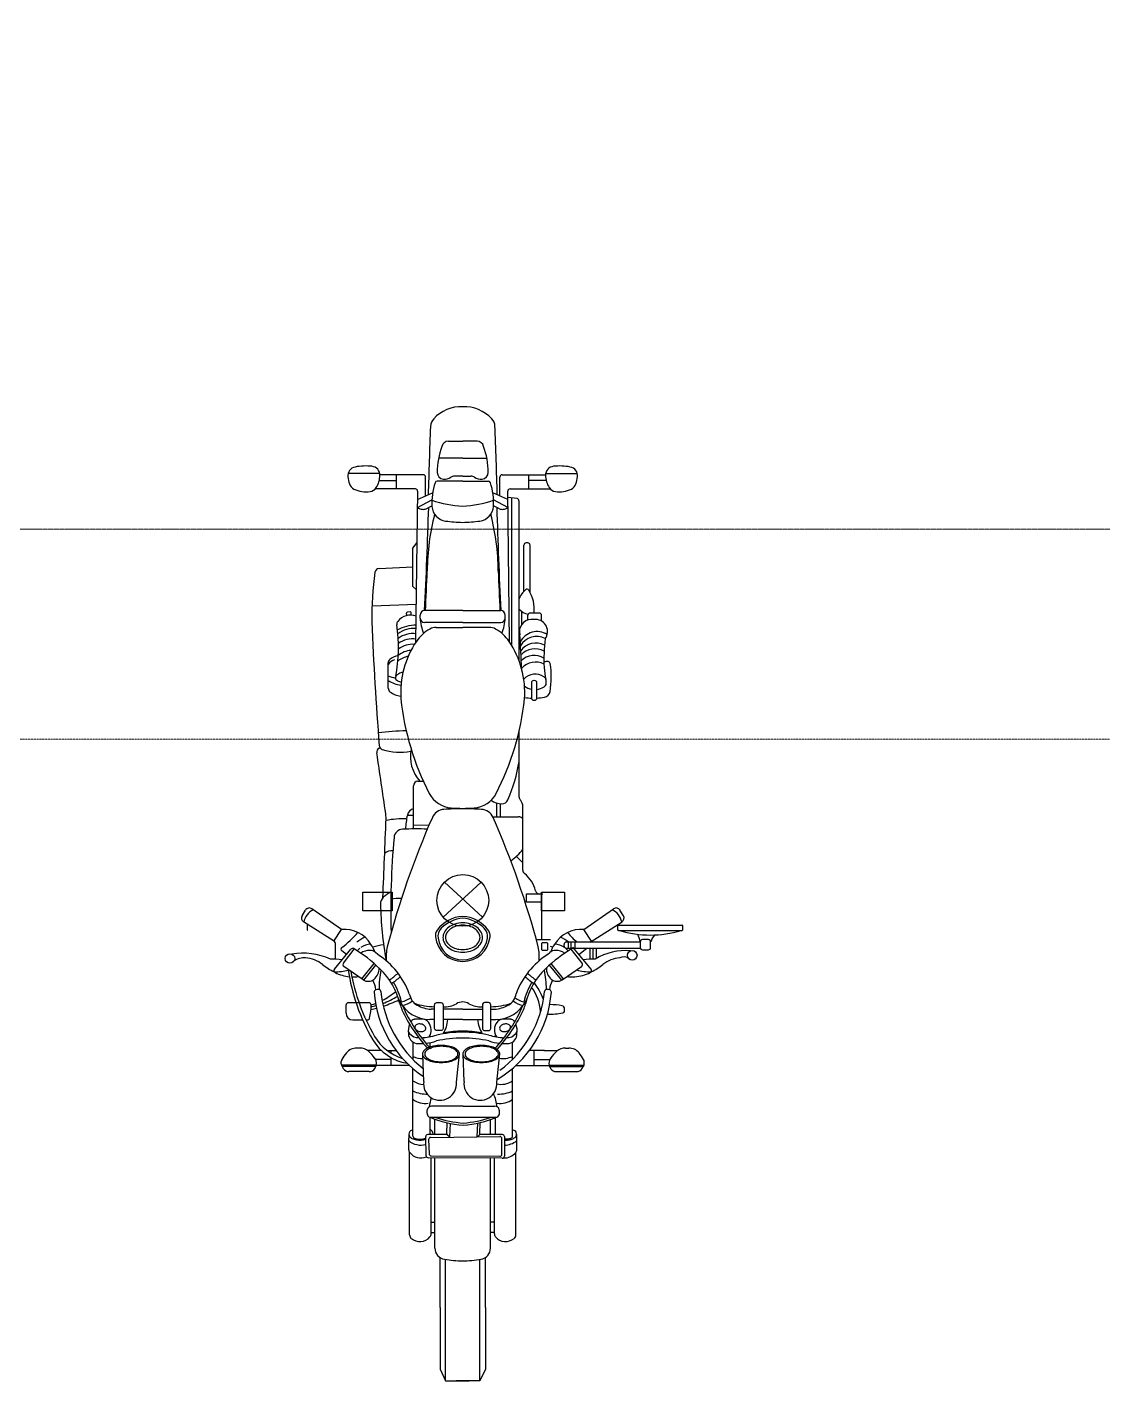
# Model space of a CAD drawing. Header units: millimetres. Extents: x 0 to 71617, y -15450 to 30894.
# Drawn here: x 39435 to 42000, y 15117 to 18343 of the extents above; entities that cross this region are included whole.
import ezdxf

# ---------------------------------------------------------------- set-up
doc = ezdxf.new("R2010")
doc.units = ezdxf.units.MM
doc.linetypes.add('CENTER2', pattern=[1.125, 0.75, -0.125, 0.125, -0.125])
doc.linetypes.add('HIDDEN', pattern=[0.375, 0.25, -0.125])
doc.layers.add('axis', color=40, linetype='CENTER2', lineweight=5)
doc.layers.add('DIM2', color=4, linetype='Continuous', lineweight=5)
doc.layers.add('dwgmodels.com', color=250, linetype='Continuous')
doc.layers.add('WINDOW-PLAN-PANEL', color=15, linetype='Continuous')

# ---------------------------------------------------------------- blocks, each defined once
blk = doc.blocks.new('GRIDLINE-GF')
at = {"layer": 'axis'}
blk.add_line((48410, 0), (-4020, 0), dxfattribs=at)
blk = doc.blocks.new('BIKE 3')
at = {"color": 0}
for p, q in [((760.8, 305.8), (808, 379.7)), ((788.5, 369.9), (799.1, 369.9)), ((789.8, 288.7), (839.1, 359.7)), ((822.6, 383.1), (835.9, 374.9)), ((695.2, 305.8), (742.9, 266.8)), ((718.9, 303.5), (756.6, 303.5)), ((761.7, 307.2), (789.8, 288.7)), ((451.1, 222.9), (451.1, 271.2)), ((463.4, 206.9), (463.4, 287.5)), ((466.8, 206), (466.8, 289.1)), ((469.9, 289.5), (474.8, 289.5)), ((574.2, 262.1), (574.2, 238.6)), ((590.3, 278.1), (609.9, 278.1)), ((615.2, 223.7), (615.2, 272.8)), ((670, 237), (701.8, 283.3)), ((709.4, 284.5), (743, 258.5)), ((730.5, 277), (739, 288.2)), ((1876.4, 197.8), (1876.4, 273)), ((501.1, 193.6), (501.1, 226.2)), ((507.3, 245.2), (507.3, 252.6)), ((574.2, 230.5), (574.2, 227.1)), ((669.3, 236), (705.1, 207.1)), ((672.2, 240.2), (708.6, 210.9)), ((465.4, 126.4), (465.4, 206.6)), ((480.1, 170.3), (480.1, 207.7)), ((729.9, 202.3), (734.8, 208)), ((1221.6, 199.4), (1222.8, 197.1)), ((1561.2, 216.2), (1565.1, 110.4)), ((1650.1, 199.2), (1654, 118.8)), ((1839.8, 112.8), (1839.8, 208.2)), ((1860, 198.8), (1860, 157.8)), ((1873.2, 93.9), (1873.2, 197.3)), ((465.4, 170.3), (484.2, 170.3)), ((494.8, 170.3), (501.1, 170.3)), ((501.1, 179.6), (501.1, 158.7)), ((1364.6, 177.6), (1424.9, 177.6)), ((1061.3, 117.2), (1061.3, 132.2)), ((1537.8, 133.5), (1543.8, 134)), ((1546.6, 125.2), (1546.1, 132)), ((1839.8, 157.8), (1873.2, 157.8)), ((61.8, 126.5), (258.3, 126.5)), ((264.9, 128.8), (292.2, 128.8)), ((297.6, 118.6), (458.5, 118.6)), ((480.1, 118.4), (521.3, 118.4)), ((1029.3, 117.1), (1132.3, 117.5)), ((1037.6, 80.7), (1038.2, 117.2)), ((1143, 107), (1143.4, 93.9)), ((1474.6, 111.4), (1834.4, 107.4)), ((1531.7, 101.4), (1538.8, 101.4)), ((1538.9, 122.6), (1544.6, 122.9)), ((1598.8, 110), (1607.1, 118.8)), ((1607.1, 118.8), (1698, 118.8)), ((1698, 118.8), (1712, 108.8)), ((1795.4, 107.8), (1813.2, 73.5)), ((1814, 107.6), (1829.9, 71.8)), ((30.4, 66.1), (245.6, 66.1)), ((64.2, 75.4), (245.7, 75.4)), ((68, 75.4), (68, 66.1)), ((92.4, 75.4), (92.4, 66.1)), ((244.6, -94.4), (245.7, 82.3)), ((250.4, 75.3), (249.3, -88.5)), ((250.6, 87.3), (296.1, 88.3)), ((289.1, 81.2), (255.3, 80.2)), ((294.2, 76.2), (296.5, -88.4)), ((307.3, 72), (300.9, 71.5)), ((301.2, 37.4), (301.2, 83.3)), ((301.2, 77.8), (342, 77.8)), ((301.4, 66.3), (337.7, 66.1)), ((342, -1.2), (342, 77.7)), ((368.7, -1.2), (368.7, 74.3)), ((427.5, 93), (492.3, 95.4)), ((507.2, 77.8), (520.1, 77.8)), ((534.2, 77.8), (538.3, 77.8)), ((575, 67), (575, 78.6)), ((599.7, 67), (599.7, 75.5)), ((1521, 0), (1521, 90.7)), ((1549.5, 0), (1549.5, 90.7)), ((1792.4, 87.4), (1799.2, 73.4)), ((1822.5, 88.6), (1867.9, 88.6)), ((-285.8, 40.7), (-91.3, 40.7)), ((-110.7, 54), (8, 54)), ((-91.3, 40.7), (3.5, 40.7)), ((295.1, 30.7), (298.6, 35.1)), ((303.1, 37.6), (328.9, 36.7)), ((575, 0), (575, 46.8)), ((599.7, 0), (599.7, 46.8)), ((819.1, 46.9), (902.5, -43.8)), ((819.1, -47.4), (902.5, 43.3)), ((1509.6, 63), (1509.6, 0)), ((1857.9, 0), (1857.9, 60.9)), ((1913, 0), (1913, 57.3)), ((1953.2, 34.1), (1953.2, 0)), ((295.3, 30.5), (327.3, 29.5)), ((425.7, 15.1), (493.1, 7.9)), ((575, 0), (575, -46.8)), ((599.7, 0), (599.7, -46.8)), ((1509.6, -63), (1509.6, 0)), ((1521, 0), (1521, -90.7)), ((1549.5, 0), (1549.5, -90.7)), ((1857.9, 0), (1857.9, -60.9)), ((1870, 0), (1870, 19.4)), ((1870, 0), (1870, -19.4)), ((1913, 0), (1913, -57.3)), ((1953.2, -34.1), (1953.2, 0)), ((342, -80), (342, -1.2)), ((368.7, -1.2), (368.7, -76.7)), ((427.5, -3.2), (492.3, -0.8)), ((-285.9, -40.7), (-285.9, -40.7)), ((-285.8, -40.7), (-91.3, -40.7)), ((-110.7, -54), (8, -54)), ((-91.3, -40.7), (3.5, -40.7)), ((295.7, -34.4), (328.4, -35.7)), ((295.7, -35.1), (298.8, -38.6)), ((301.2, -94.4), (301.2, -40.3)), ((302.4, -40.4), (329.7, -41.5)), ((30.4, -66.1), (244.8, -66.1)), ((64.2, -75.4), (244.7, -75.4)), ((68, -75.4), (68, -66.1)), ((92.4, -75.4), (92.4, -66.1)), ((254.3, -93.5), (291.5, -93.5)), ((301.1, -77.8), (342, -77.8)), ((301.6, -66.2), (337.1, -66.2)), ((425.7, -81.1), (493.1, -88.3)), ((534.2, -77.8), (538.3, -77.8)), ((575, -67), (575, -78.6)), ((599.7, -67), (599.7, -75.5)), ((1058.5, -71.6), (1058.5, -133.3)), ((1058.5, -81), (1090.8, -81)), ((1058.5, -89.9), (1089.2, -89.9)), ((1792.4, -87.4), (1799.2, -73.4)), ((1795.4, -107.8), (1813.2, -73.5)), ((1814, -107.6), (1829.9, -71.8)), ((1822.5, -88.6), (1867.9, -88.6)), ((1873.2, -93.9), (1873.2, -197.3)), ((61.8, -126.5), (258.3, -126.5)), ((296.2, -99.4), (249.6, -99.4)), ((264.9, -128.8), (292.2, -128.8)), ((297.6, -118.6), (458.5, -118.6)), ((465.4, -126.4), (465.4, -206.6)), ((480.1, -118.4), (521.3, -118.4)), ((1465.2, -117.4), (1818, -117.4)), ((1474.6, -111.4), (1834.4, -107.4)), ((1531.7, -101.4), (1538.8, -101.4)), ((1816.5, -129.5), (1819.3, -107.6)), ((1839.8, -112.8), (1839.8, -208.2)), ((501.1, -195.2), (501.1, -158.7)), ((931.3, -143.3), (1083.2, -143.3)), ((1054.2, -143.3), (1056.9, -139)), ((1096.8, -138.4), (1098.4, -137.1)), ((1105.2, -134.7), (1263.4, -134.7)), ((1430.2, -134.2), (1811.2, -134.2)), ((1517.6, -141.3), (1547.2, -141.3)), ((1527.1, -155.2), (1538.4, -155.2)), ((1543.7, -182.7), (1543.7, -160.6)), ((1593, -160.6), (1705.4, -160.6)), ((1595.8, -145.9), (1705.4, -145.9)), ((1710.8, -155.2), (1710.8, -151.3)), ((1839.8, -157.8), (1873.2, -157.8)), ((1860, -198.8), (1860, -157.8)), ((465.4, -170.3), (489.1, -170.3)), ((480.1, -170.3), (480.1, -207.7)), ((488.9, -170.3), (501.1, -170.3)), ((765.9, -175.3), (765.9, -209.4)), ((765.9, -188.9), (864.9, -188.9)), ((874.3, -190.6), (874.3, -184.1)), ((1524.5, -188), (1538.4, -188)), ((1528.4, -174.5), (1528.4, -162.6)), ((451.1, -222.9), (451.1, -271.2)), ((463.4, -206.9), (463.4, -287.5)), ((466.8, -206), (466.8, -289.1)), ((501.1, -193.6), (501.1, -226.2)), ((669.3, -236), (705.1, -207.1)), ((672.2, -240.2), (708.6, -210.9)), ((729.9, -202.3), (734.8, -208)), ((1876.4, -197.8), (1876.4, -273)), ((507.3, -245.2), (507.3, -252.6)), ((670, -237), (701.8, -283.3)), ((745, -247.1), (745, -423.5)), ((745, -252.3), (759.6, -252.3)), ((750.3, -241.8), (754.3, -241.8)), ((759.6, -423.2), (759.6, -247.1)), ((469.9, -289.5), (474.8, -289.5)), ((677.1, -267), (677.1, -267.1)), ((695.2, -305.8), (747.8, -262.8)), ((709.4, -284.5), (743, -258.5)), ((730.5, -277), (745, -296.1)), ((745, -258.3), (759.6, -258.3)), ((745, -267.9), (759.6, -267.9)), ((761.7, -307.2), (789.8, -288.7)), ((789.8, -288.7), (839.1, -359.7)), ((718.9, -303.5), (745, -303.5)), ((719.2, -311.1), (745, -311.1)), ((720.6, -319), (745, -319)), ((759.6, -303.9), (808, -379.7)), ((787.5, -371), (787.5, -523.2)), ((788.5, -369.9), (799.1, -369.9)), ((800.2, -371), (800.2, -523.2)), ((822.6, -383.1), (835.9, -374.9)), ((788.5, -524.3), (799.1, -524.3))]:
    blk.add_line(p, q, dxfattribs=at)
for points in [[(834.5, 168.1), (834.5, 238.5), (878.7, 238.5), (878.7, 168.1)], [(854.6, -188.1), (854.6, -151.9), (874.7, -151.9), (874.7, -188.1)], [(834.5, -242.5), (834.5, -188.1), (878.7, -188.1), (878.7, -242.5)]]:
    blk.add_lwpolyline(points, close=True, dxfattribs=at)
for points in [[(1402.7, 142.4, 0.056144), (1399.3, 152, 0.085082), (1395.4, 157.5, 0.153535), (1390.3, 160.2, 0.197677), (1385.8, 159.2, 0.1268), (1382.3, 155.2, 0.072333), (1379.5, 146.4, 0.051836)], [(308.4, 126.3, 0.162998), (302.2, 128.5, 0.174499), (296.4, 126.5, 0.112534), (291.9, 121, 0.071593), (288.6, 110.5, 0.056368), (287.9, 99.3, 0.056229), (289.9, 88.1, 0.071069)], [(805.4, 0, 0.074545), (802.6, 18.6, 0.085152), (795.2, 33.4, 0.106245), (783.3, 43.8, 0.128192), (770.5, 47.2, 0.128192), (757.7, 43.8, 0.106245), (745.8, 33.4, 0.085152), (738.4, 18.6, 0.074545), (735.6, 0, 0.074545)], [(799.8, 0, 0.070978), (797.5, 16.3, 0.082547), (791.3, 29.1, 0.106804), (781.3, 38.3, 0.13387), (770.8, 41.2, 0.13387), (760.3, 38.3, 0.106804), (750.4, 29.1, 0.082547), (744.2, 16.3, 0.070978), (741.9, 0, 0.070978)], [(735.6, 0, 0.074545), (738.4, -18.6, 0.085152), (745.8, -33.4, 0.106245), (757.7, -43.8, 0.128192), (770.5, -47.2, 0.128192), (783.3, -43.8, 0.106245), (795.2, -33.4, 0.085152), (802.6, -18.6, 0.074545), (805.4, 0, 0.074545)], [(741.9, 0, 0.070978), (744.2, -16.3, 0.082547), (750.4, -29.1, 0.106804), (760.3, -38.3, 0.13387), (770.8, -41.2, 0.13387), (781.3, -38.3, 0.106804), (791.3, -29.1, 0.082547), (797.5, -16.3, 0.070978), (799.8, 0, 0.070978)], [(288, -99.4, 0.04633), (288.3, -109.2, 0.054735), (290.3, -117.3, 0.075752), (294.2, -124.4, 0.115645), (298.3, -127.8, 0.152555), (303.2, -128.5, 0.131265), (308.4, -126.3, 0.08683)]]:
    blk.add_lwpolyline(points, format="xyb", dxfattribs=at)
for points in [[(558, 114.1, 0.137096), (554.6, 113.8, 0.107007), (551, 111.4, 0.081077), (548.4, 107.8, 0.06906), (546.7, 102.7, 0.06906), (546.5, 97.4, 0.081077), (547.6, 93.1, 0.107007), (550.2, 89.6, 0.137096), (553.2, 88.1, 0.137096), (556.6, 88.4, 0.107007), (560.2, 90.8, 0.081077), (562.8, 94.4, 0.06906), (564.4, 99.5, 0.06906), (564.7, 104.8, 0.081077), (563.5, 109.1, 0.107007), (561, 112.6, 0.137096)], [(493.3, 95.9, 0.18436), (486.5, 93.3, 0.102224), (478.8, 83, 0.061167), (474.5, 69.7, 0.04746), (472.8, 51.8, 0.04746), (474.5, 33.9, 0.061167), (478.8, 20.6, 0.102224), (486.5, 10.3, 0.18436), (493.3, 7.7, 0.18436), (500.1, 10.3, 0.102224), (507.7, 20.6, 0.061167), (512, 33.9, 0.04746), (513.7, 51.8, 0.04746), (512, 69.7, 0.061167), (507.7, 83, 0.102224), (500.1, 93.3, 0.18436)], [(493, 90.7, 0.18436), (486.9, 88.4, 0.102224), (480, 79.1, 0.061167), (476.1, 67.1, 0.04746), (474.6, 51, 0.04746), (476.1, 34.9, 0.061167), (480, 23, 0.102224), (486.9, 13.7, 0.18436), (493, 11.3, 0.18436), (499.1, 13.7, 0.102224), (506, 23, 0.061167), (509.8, 34.9, 0.04746), (511.4, 51, 0.04746), (509.8, 67.1, 0.061167), (506, 79.1, 0.102224), (499.1, 88.4, 0.18436)], [(548.8, 52.2), (548.8, 61.6, -0.414214), (554.2, 67), (610, 67, -0.414214), (615.4, 61.6), (615.4, 52.2, -0.414214), (610, 46.8), (554.2, 46.8, -0.414214)], [(493.3, -0.3, 0.18436), (486.5, -2.9, 0.102224), (478.8, -13.2, 0.061167), (474.5, -26.5, 0.04746), (472.8, -44.4, 0.04746), (474.5, -62.3, 0.061167), (478.8, -75.6, 0.102224), (486.5, -85.9, 0.18436), (493.3, -88.5, 0.18436), (500.1, -85.9, 0.102224), (507.7, -75.6, 0.061167), (512, -62.3, 0.04746), (513.7, -44.4, 0.04746), (512, -26.5, 0.061167), (507.7, -13.2, 0.102224), (500.1, -2.9, 0.18436)], [(493, -5.5, 0.18436), (486.9, -7.8, 0.102224), (480, -17.1, 0.061167), (476.1, -29.1, 0.04746), (474.6, -45.2, 0.04746), (476.1, -61.3, 0.061167), (480, -73.2, 0.102224), (486.9, -82.5, 0.18436), (493, -84.9, 0.18436), (499.1, -82.5, 0.102224), (506, -73.2, 0.061167), (509.8, -61.3, 0.04746), (511.4, -45.2, 0.04746), (509.8, -29.1, 0.061167), (506, -17.1, 0.102224), (499.1, -7.8, 0.18436)], [(548.8, -52.2), (548.8, -61.6, 0.414214), (554.2, -67), (610, -67, 0.414214), (615.4, -61.6), (615.4, -52.2, 0.414214), (610, -46.8), (554.2, -46.8, 0.414214)], [(558, -114.1, 0.137096), (561, -112.6, 0.107007), (563.5, -109.1, 0.081077), (564.7, -104.8, 0.06906), (564.4, -99.5, 0.06906), (562.8, -94.4, 0.081077), (560.2, -90.8, 0.107007), (556.6, -88.4, 0.137096), (553.2, -88.1, 0.137096), (550.2, -89.6, 0.107007), (547.6, -93.1, 0.081077), (546.5, -97.4, 0.06906), (546.7, -102.7, 0.06906), (548.4, -107.8, 0.081077), (551, -111.4, 0.107007), (554.6, -113.8, 0.137096)], [(739.3, -199.1), (739.3, -191.5, -0.414214), (742.5, -188.3), (755.6, -188.3, -0.414214), (758.9, -191.5), (758.9, -199.1, -0.414214), (755.6, -202.3), (742.5, -202.3, -0.414214)], [(1335.2, -170.5), (1335.2, -170.1, -0.414214), (1340.6, -164.7), (1378.3, -164.7, -0.414214), (1383.7, -170.1), (1383.7, -170.5, -0.414214), (1378.3, -175.9), (1340.6, -175.9, -0.414214)], [(741.6, -428.5), (741.6, -442.7, 0.414214), (746.9, -448), (760.1, -448, 0.414214), (765.5, -442.7), (765.5, -428.5, 0.414214), (760.1, -423.2), (746.9, -423.2, 0.414214)]]:
    blk.add_lwpolyline(points, format="xyb", close=True, dxfattribs=at)
for points in [[(-110.7, 54), (-257.8, 54), (-285.9, 40.7), (-285.9, -15.6)], [(-110.7, -54), (-257.8, -54), (-285.9, -40.7), (-285.9, 15.6)], [(-285.9, -40.7), (-285.9, -40.7)], [(-285.9, -40.7), (-285.9, -40.7)], [(-285.9, -40.7), (-285.9, -40.7)], [(-285.9, -40.7), (-285.9, -40.7)], [(-285.9, -40.7), (-285.9, -40.7)]]:
    blk.add_lwpolyline(points, dxfattribs=at)
for centre, radius in [((720.6, 411.8), 11.3), ((859, -0.2), 61.7), ((728.2, -404.2), 11.3)]:
    blk.add_circle(centre, radius, dxfattribs=at)
for centre, radius, start, end in [((678.4, 377.5), 43.8, 356.11, 34.5149), ((575.9, 380.7), 157.4, 335.521, 9.8102), ((652.7, 378.2), 69.5, 320.8329, 356.981), ((788.5, 371), 1.07, 180, 270), ((799.1, 371), 1.07, 270, 0), ((797.9, 336.4), 43.8, 27.2359, 77.1495), ((817, 373.9), 10.7, 58.5909, 147.4396), ((830.3, 365.8), 10.7, 325.2222, 58.5909), ((815, 246), 139.8, 140.8329, 154.5058), ((776.6, 260), 99.8, 153.8354, 174.1311), ((691.8, 301.7), 5.35, 50.7024, 153.8354), ((795.5, 303.2), 106.7, 178.4412, 196.5102), ((411, 318.2), 308.2, 354.2669, 359.4898), ((756.6, 308.5), 5, 270, 327.4396), ((467.2, 271.2), 16.1, 122.478, 180), ((497.3, 223.9), 72.1, 116.5157, 122.478), ((469.9, 278.8), 10.7, 90, 116.5157), ((474.8, 278.8), 10.7, 60.4512, 90), ((427.1, 194.6), 107.5, 50.303, 60.4512), ((475.2, 252.6), 32.1, 0, 50.303), ((761.9, -188.5), 466.5, 98.2689, 120.2448), ((769.9, -192.9), 466.5, 99.8092, 120.2448), ((590.3, 262.1), 16.1, 90, 180), ((609.9, 272.8), 5.35, 0, 90), ((776.6, 260), 99.8, 177.6075, 186.9102), ((492, 403.7), 289.9, 314.6409, 330.4011), ((706.2, 280.2), 5.35, 52.2473, 145.519), ((743, 285.2), 5, 36.0442, 142.8763), ((739.7, 263), 5, 330.4011, 50.7024), ((926, 418.4), 221.3, 216.0442, 229.5793), ((714.7, 282.7), 75.3, 301.784, 4.5483), ((1896.7, 230.5), 64.2, 153.4421, 188.6553), ((1858.5, 249.7), 21.4, 109.0176, 153.4421), ((1876.9, 196.2), 77.9, 96.257, 109.0176), ((1870.7, 252.4), 21.4, 10.9617, 96.257), ((475.2, 245.2), 32.1, 319.8337, 0), ((579.6, 227.1), 5.35, 180, 257.0419), ((687.6, 224.9), 21.4, 145.519, 220.1735), ((703.6, 222.3), 36.4, 358.7033, 35.0034), ((713.8, 219.6), 40.6, 39.0272, 51.9723), ((713.8, 219.6), 40.6, 358.6792, 35.0264), ((682, 193.1), 97.8, 24.0671, 37.4396), ((1759.7, 230.9), 134.5, 353.83, 10.9617), ((661.1, -53.9), 266.1, 94.4969, 146.3702), ((467.2, 222.9), 16.1, 180, 236.6758), ((478.9, 240.8), 37.4, 236.6758, 239.4499), ((669.2, -72), 268.4, 95.7787, 141.7622), ((470.8, 227), 21.4, 239.4499, 303.9196), ((587.7, 113), 118.3, 120.9152, 170.6258), ((595.7, 108.6), 118.3, 120.9152, 162.8364), ((436.6, 277.8), 82.6, 303.9196, 319.8337), ((609.6, 357.7), 139.4, 257.0419, 270.108), ((959.1, 306.5), 370.9, 193.685, 195.7923), ((813.8, 264.5), 213.4, 192.4698, 195.6556), ((609.9, 223.7), 5.35, 270.108, 0), ((782.2, 273.6), 180.8, 197.8118, 201.3124), ((577.1, 307.9), 162.2, 282.6448, 317.0359), ((572.6, 302.4), 186.4, 290.0845, 327.5257), ((640.7, 206), 5.35, 15.258, 94.4969), ((641.7, 200.4), 5.35, 275.7787, 5.1224), ((609.3, 197.5), 37.8, 5.1224, 15.258), ((638.1, 271.9), 65.4, 276.8609, 298.2339), ((648.3, -28.6), 228, 78.6059, 90.3415), ((696.4, 232.3), 32.9, 220.1735, 272.0633), ((870.7, -693.3), 889.6, 91.3139, 100.0407), ((718.6, 222), 21.4, 319.1855, 358.7033), ((714.8, 276), 69.6, 287.813, 304.5915), ((505.3, 148.2), 251.3, 9.2486, 15.3175), ((850.8, 174.7), 21.4, 43.3243, 91.3139), ((-51838.5, 357416.1), 361128.9, 278.424024, 278.447196), ((1212.2, 194.3), 10.7, 28.5514, 98.4472), ((1229, 188.4), 10.7, 94.4358, 161.9884), ((1860.1, -7946.1), 8169.7, 92.36561, 94.4358), ((593.3, 120.5), 670.1, 1.209, 6.9337), ((1534.3, -547.6), 764.3, 81.9901, 90.8607), ((1639.4, 198.7), 10.7, 2.8271, 81.9901), ((1854.4, 224.1), 21.4, 188.6553, 237.2071), ((1872.6, 252.3), 54.9, 237.2071, 269.1988), ((1872.1, 218.7), 21.4, 269.1988, 353.83), ((959.1, 306.5), 370.9, 198.4449, 204.6334), ((813.8, 264.5), 213.4, 200.2574, 210.9013), ((579.7, 303.6), 162.2, 283.3715, 301.3249), ((782.2, 273.6), 180.8, 206.8349, 219.1999), ((847, 298.7), 226.5, 214.8443, 221.5826), ((855.2, 304.3), 226.5, 214.9067, 221.5218), ((723.3, 64.7), 117.9, 77.8302, 93.9159), ((224.1, -1818.3), 2065.9, 66.226, 75.3033), ((834.7, -1763.8), 1935.4, 84.8293, 91.5713), ((738.7, 153.5), 124.9, 356.6367, 8.2567), ((2486.6, 37913.3), 37757.7, 267.53895, 267.82594), ((816.4, 142.3), 68.7, 24.8614, 43.3243), ((941.7, 166.9), 35.7, 359.0902, 32.2964), ((1007.2, 142.5), 21.4, 2.4197, 84.8293), ((854.4, 143.8), 198.9, 357.1486, 11.3635), ((1056.7, 247), 64.2, 267.8259, 278.424), ((1348.6, 149.6), 136.4, 161.9884, 190.9532), ((1396.5, 142.5), 50.9, 142.4974, 174.0224), ((1364.6, 166.9), 10.7, 90, 142.4974), ((1438.5, 140.7), 66.5, 146.2979, 174.4306), ((1461.1, 146.4), 73.5, 154.8594, 169.0097), ((1403.7, 152.9), 30.2, 18.3548, 54.9232), ((1424.9, 166.9), 10.7, 41.095, 90), ((1406.2, 150.6), 35.6, 5.4435, 41.095), ((755.7, -192.5), 367.1, 113.6956, 133.005), ((753, -188.1), 367.1, 114.8801, 132.0607), ((540.5, 106.5), 22.6, 87.6878, 168.8293), ((557.4, 106.1), 25.5, 112.3341, 169.2834), ((548.4, 89.8), 39.9, 67.1567, 100.0783), ((656.9, 78), 81.8, 117.0473, 179.6062), ((627.8, 81.8), 69.5, 102.6448, 114.8801), ((664.5, 154.2), 56.6, 190.2344, 217.1371), ((672.4, 158.4), 56.6, 189.3206, 216.9338), ((634.3, 122.3), 32.1, 107.1265, 117.0473), ((240.8, 110.1), 788.6, 358.1325, 2.4197), ((1026.7, -13.5), 149.7, 76.3249, 89.1804), ((1057.1, 111.2), 21.4, 16.782, 76.3249), ((1405.7, -481.6), 632.5, 96.0441, 117.4623), ((1354.3, -68.7), 216.6, 55.7768, 94.0288), ((1462.4, 545.4), 392, 259.7205, 277.835), ((1384.4, 118.9), 57.4, 11.0089, 38.6482), ((1397.5, 118.6), 57.4, 4.6068, 37.9011), ((1411.9, 118.9), 57.4, 356.0108, 36.9065), ((1425, 118.9), 57.4, 352.3592, 36.9849), ((1437.4, 119.3), 57.4, 351.8913, 37.1496), ((1439.8, 115.7), 67.3, 356.0657, 35.4453), ((1413.4, 109.2), 101.5, 0.9619, 27.161), ((1517.3, 146.4), 10.7, 52.0446, 97.835), ((1499.9, 124.2), 39, 339.8112, 52.0446), ((1543.9, 131.8), 2.14, 4.3987, 94.6534), ((78.5, 102.2), 32.3, 141.0714, 228.4269), ((61.8, 115.8), 10.7, 90, 141.0714), ((280.2, 99.3), 34.9, 129.1267, 201.768), ((264.9, 118.1), 10.7, 90, 129.1267), ((321, 99.8), 45, 139.9272, 195.4008), ((332.8, 102.1), 42.3, 162.4663, 198.6092), ((291, -245.5), 374.3, 88.4425, 89.8271), ((297.6, 113.2), 5.35, 90, 162.4663), ((298.4, 117.9), 13.1, 2.8664, 39.6164), ((420, 90), 44.8, 140.3451, 189.8858), ((471.6, 86.2), 74.1, 154.0504, 182.4153), ((467.1, 91.6), 46.5, 144.5037, 178.5752), ((530.4, 96.8), 48.2, 153.363, 182.1982), ((634.1, 100.6), 116.3, 174.9607, 183.2797), ((648.2, 100.6), 116.3, 181.0009, 199.1308), ((648.2, 100.6), 116.3, 174.9607, 177.8282), ((548.4, 89.8), 39.9, 55.1657, 58.4949), ((565, 113.7), 10.7, 5.5725, 55.1657), ((483.9, 105.8), 92.2, 351.4647, 5.5725), ((685.6, 68.6), 86.1, 152.2647, 175.3911), ((791.9, 60.1), 186.4, 162.8434, 177.8981), ((637.8, 93.8), 32.1, 122.0873, 152.2647), ((646.2, 80.3), 48, 101.4778, 122.0873), ((1048.9, 108.8), 29.9, 16.582, 16.782), ((1132.3, 106.8), 10.7, 1.5482, 90.1731), ((1201.3, 39.5), 85.3, 77.8259, 132.9545), ((1426.9, 35.3), 89.8, 28.6986, 56.7887), ((1539.5, -18.3), 120, 93.7127, 111.5258), ((1531.7, 90.7), 10.7, 90, 180), ((1538.8, 90.7), 10.7, 0, 90), ((1544.5, 125), 2.14, 273.2245, 4.3987), ((1819, 92.7), 28.2, 147.7086, 172.5752), ((1834.4, 112.8), 5.35, 269.3643, 0), ((30.4, 39.4), 26.8, 90, 171.0166), ((64.2, 86.1), 10.7, 228.4269, 270), ((250.7, 82.3), 5, 91.2454, 179.6351), ((255.4, 75.2), 5, 91.5482, 179.618), ((289.2, 76.2), 5, 0.7742, 91.5482), ((296.2, 83.3), 5, 0, 91.2454), ((304.5, 81.5), 9.86, 283.8649, 337.6772), ((587.9, -21.8), 265.3, 157.7855, 175.5512), ((352.2, 74.5), 10.7, 98.3928, 157.7855), ((354.6, 58.3), 27.1, 78.207, 98.3928), ((358, 74.3), 10.7, 0, 78.207), ((355.2, -21.8), 102.3, 70.9427, 83.2667), ((422, 54.2), 39.2, 81.9071, 275.5234), ((634.1, 100.6), 116.3, 186.3272, 199.1308), ((550.2, 106.3), 30.9, 237.6522, 307.5564), ((559.2, 94.5), 16.1, 307.5564, 351.4647), ((779, 0), 65.4, 96.0397, 263.9603), ((775.2, 43.9), 21.4, 53.3568, 98.3291), ((1043.9, 42.9), 32.1, 3.1379, 66.226), ((1143.6, 22.7), 64.2, 117.4623, 175.8623), ((1477.5, 63), 32.1, 0, 28.6986), ((2220.3, 14006.6), 13932, 267.24012, 268.25268), ((2220.3, 14004.7), 13932, 267.24012, 267.63098), ((1642.3, -453.8), 538.4, 75.2679, 89.7715), ((1800.2, 35.9), 37.5, 93.6051, 172.3535), ((1806.9, 94.3), 16.1, 172.5752, 205.641), ((1807.2, -74.8), 148.4, 71.5083, 93.6051), ((2075.3, -14.3), 277.2, 161.5361, 177.0433), ((1529.6, -11391.6), 11477.7, 87.70872, 88.52436), ((1852.5, 60.9), 5.35, 0, 71.5083), ((1867.9, 93.9), 5.35, 270, 0), ((1987.3, 48.5), 28.4, 46.8256, 87.7087), ((1944.4, 2.8), 91.1, 358.243, 46.8256), ((328.5, -7.8), 328.6, 171.0166, 178.6471), ((302.9, 32.6), 5, 87.5104, 149.0362), ((593, -21.8), 265.3, 161.139, 175.5512), ((217.6, -2.6), 313.5, 0.4743, 11.9881), ((231.6, -2.6), 313.5, 0.4743, 11.9881), ((580.4, 109.1), 73.7, 237.8956, 265.8204), ((234, -2.6), 313.5, 0.4743, 8.7537), ((667.7, 44.8), 62.6, 178.1353, 208.6436), ((776.3, 0), 59.2, 96.8553, 263.1447), ((773.7, 32.4), 26.8, 45.2016, 99.5831), ((738.8, -5.1), 82.4, 3.5313, 53.3568), ((734.5, -7.1), 82.4, 4.9264, 45.2016), ((344.3, 4.6), 732.8, 359.6438, 3.1379), ((2128.4, -8.1), 368.6, 172.3535, 178.7337), ((1891, 43.6), 28.2, 174.8595, 213.0564), ((1878.9, 44.7), 16.1, 89.7388, 174.8595), ((1877.6, -126.3), 187.1, 70.2249, 89.5812), ((1937.1, 34.1), 16.1, 0, 76.3878), ((217.6, 2.6), 313.5, 348.0119, 359.5257), ((231.6, 2.6), 313.5, 348.0119, 359.5257), ((234, 2.6), 313.5, 351.2463, 359.5257), ((585.2, -2.1), 32.3, 3.7037, 31.4497), ((585.2, 2.1), 32.3, 328.5503, 356.2963), ((738.8, 5.1), 82.4, 306.6432, 356.4687), ((734.5, 7.1), 82.4, 314.7984, 355.0736), ((1683.8, -16.4), 605.8, 175.8623, 178.4466), ((2128.4, 8.1), 368.6, 181.2663, 187.6465), ((2075.3, 14.3), 277.2, 182.9567, 198.4639), ((1853.9, 19.4), 16.1, 0, 33.0564), ((1944.4, -2.8), 91.1, 313.1744, 1.757), ((328.5, 7.8), 328.6, 181.3529, 188.9834), ((587.9, 19.4), 265.3, 184.4488, 202.2145), ((593, 19.4), 265.3, 184.4488, 198.861), ((422, -42), 39.2, 81.9071, 275.5234), ((667.7, -44.8), 62.6, 151.3564, 181.8647), ((344.3, -4.6), 732.8, 356.8621, 0.3562), ((1683.8, 16.4), 605.8, 181.5534, 184.1377), ((1143.6, -22.7), 64.2, 184.1377, 242.5377), ((1891, -43.6), 28.2, 146.9436, 185.1405), ((1853.9, -19.4), 16.1, 326.9436, 0), ((30.4, -39.4), 26.8, 188.9834, 270), ((302.6, -35.4), 5, 220.6013, 267.7094), ((634.1, -100.6), 116.3, 160.8692, 173.6728), ((648.2, -100.6), 116.3, 160.8692, 178.9991), ((580.4, -109.1), 73.7, 94.1796, 122.1044), ((773.7, -32.4), 26.8, 260.4169, 314.7984), ((775.2, -43.9), 21.4, 261.6709, 306.6432), ((1043.9, -42.9), 32.1, 293.774, 356.8621), ((1477.5, -63), 32.1, 331.3014, 0), ((1800.2, -35.9), 37.5, 187.6465, 266.3949), ((1852.5, -60.9), 5.35, 288.4917, 0), ((1878.9, -44.7), 16.1, 185.1405, 270.2612), ((1877.6, 126.3), 187.1, 270.4188, 289.7751), ((1937.1, -34.1), 16.1, 283.6122, 0), ((78.5, -102.2), 32.3, 131.5731, 218.9286), ((64.2, -86.1), 10.7, 90, 131.5731), ((249.6, -94.4), 5, 179.6351, 270), ((254.3, -88.5), 5, 179.618, 270), ((291.5, -88.5), 5, 270, 0.7742), ((296.2, -94.4), 5, 270, 0), ((352.2, -76.9), 10.7, 202.2145, 261.6072), ((354.6, -60.6), 27.1, 261.6072, 281.793), ((358, -76.7), 10.7, 281.793, 0), ((355.2, 19.5), 102.3, 276.7333, 294.8984), ((420, -90), 44.8, 170.1142, 219.6549), ((471.6, -86.2), 74.1, 177.5847, 205.9496), ((467.1, -91.6), 46.5, 167.1296, 215.4963), ((661.1, 53.9), 266.1, 210.661, 265.5031), ((669.2, 72), 268.4, 216.7554, 264.2213), ((530.4, -96.8), 48.2, 168.5129, 206.637), ((753, 188.1), 367.1, 227.3251, 245.1199), ((755.7, 192.5), 367.1, 226.995, 246.3044), ((634.1, -100.6), 116.3, 176.7203, 185.0393), ((550.2, -106.3), 30.9, 52.4436, 122.3478), ((559.2, -94.5), 16.1, 8.5353, 52.4436), ((656.9, -78), 81.8, 180.3938, 242.9527), ((483.9, -105.8), 92.2, 354.4275, 8.5353), ((685.6, -68.6), 86.1, 184.6089, 207.7353), ((791.9, -60.1), 186.4, 182.1019, 197.1566), ((224.1, 1818.3), 2065.9, 284.6967, 293.774), ((1127.3, -92.4), 38.2, 140.0232, 181.4996), ((1105.1, -93), 16.1, 181.4996, 246.6427), ((1405.7, 481.6), 632.5, 242.5377, 263.9559), ((1426.9, -35.3), 89.8, 303.2113, 331.3014), ((1539.5, 18.3), 120, 248.4742, 266.2873), ((1531.7, -90.7), 10.7, 180, 270), ((1538.8, -90.7), 10.7, 270, 0), ((2220.3, -14006.6), 13932, 91.74732, 92.75988), ((2220.3, -14004.7), 13932, 92.36902, 92.75988), ((1642.3, 453.8), 538.4, 270.2285, 284.7321), ((1806.9, -94.3), 16.1, 154.359, 187.4248), ((1819, -92.7), 28.2, 187.4248, 212.2914), ((1807.2, 74.8), 148.4, 266.3949, 288.4917), ((1529.6, 11391.6), 11477.7, 271.47564, 272.30115), ((1867.9, -93.9), 5.35, 0, 90), ((1987.3, -48.5), 28.4, 272.2913, 313.1744), ((61.8, -115.8), 10.7, 218.9286, 270), ((280.2, -99.3), 34.9, 177.9696, 230.8733), ((264.9, -118.1), 10.7, 230.8733, 270), ((321, -99.8), 45, 179.4662, 220.0728), ((332.8, -102.1), 42.3, 176.3282, 197.5337), ((291, 245.5), 374.3, 270.1729, 271.5575), ((297.6, -113.2), 5.35, 197.5337, 270), ((298.4, -117.9), 13.1, 320.3836, 357.1336), ((540.5, -106.5), 22.6, 191.1707, 272.3122), ((648.2, -100.6), 116.3, 182.1718, 185.0393), ((557.4, -106.1), 25.5, 190.7166, 247.6659), ((548.4, -89.8), 39.9, 259.9217, 292.8433), ((548.4, -89.8), 39.9, 301.5051, 304.8343), ((565, -113.7), 10.7, 304.8343, 354.4275), ((664.5, -154.2), 56.6, 142.8629, 169.7656), ((637.8, -93.8), 32.1, 207.7353, 237.9127), ((672.4, -158.4), 56.6, 143.0662, 170.6794), ((646.2, -80.3), 48, 237.9127, 258.5222), ((572.6, -302.4), 186.4, 32.4743, 69.9155), ((1112.4, -289.7), 219.7, 132.3055, 138.2462), ((1053, -49), 118.9, 213.3859, 232.4739), ((1255.4, 254.9), 395, 246.6427, 260.5223), ((1354.3, 68.7), 216.6, 265.9712, 304.2232), ((1834.4, -112.8), 5.35, 0, 90.6357), ((627.8, -81.8), 69.5, 245.1199, 257.3552), ((577.1, -307.9), 162.2, 42.9641, 77.3552), ((579.7, -303.6), 162.2, 58.6751, 76.6285), ((634.3, -122.3), 32.1, 242.9527, 252.8735), ((847, -298.7), 226.5, 138.4174, 145.1557), ((855.2, -304.3), 226.5, 138.4782, 145.0933), ((862.1, -98.1), 78.3, 284.9005, 321.068), ((931.3, -154), 10.7, 90, 141.068), ((1047.8, -133.3), 10.7, 328.0274, 0), ((1083.2, -121.9), 21.4, 270, 309.5387), ((1105.2, -145.4), 10.7, 90, 129.5387), ((1494.9, -168.5), 154, 172.1779, 178.584), ((1404.1, -172.1), 42.4, 144.2076, 169.9356), ((1360.5, -172.9), 37.8, 326.657, 46.5737), ((1108.2, 6666.1), 6813.2, 272.54863, 273.23153), ((1383.9, -173.3), 43.2, 331.7508, 49.9014), ((1397.5, -170.9), 45.2, 329.8767, 44.2278), ((1413.2, -172.4), 45.2, 331.3167, 48.0597), ((1426.9, -174.5), 45.2, 333.1337, 53.4177), ((1442.7, -176.7), 45.2, 333.4944, 59.7642), ((1454.5, -177.4), 45.2, 327.9971, 63.0183), ((1499.9, -163.6), 28.5, 2.0694, 105.566), ((1538.4, -160.6), 5.35, 0, 90), ((1589.7, -168.8), 50.6, 136.8041, 165.0837), ((1553.4, -85.9), 84.6, 263.4625, 302.081), ((1548.9, -198.3), 70.3, 44.2115, 65.8484), ((1595.5, -153), 5.35, 302.081, 44.2115), ((1705.4, -151.3), 5.35, 0, 90), ((1705.4, -155.2), 5.35, 270, 0), ((1811.2, -128.8), 5.35, 270, 352.8434), ((581.5, -61.1), 125.3, 275.9386, 304.5183), ((560.3, -30.6), 173.7, 291.2356, 306.3114), ((723.3, -64.7), 117.9, 266.0841, 282.1698), ((885, -184.1), 10.7, 104.9005, 180), ((1494.9, -168.5), 154, 182.7243, 189.9832), ((1404.1, -172.1), 42.4, 185.0351, 211.1608), ((1499.8, -173.5), 28.7, 232.9585, 358.1191), ((1538.4, -182.7), 5.35, 270, 0), ((467.2, -222.9), 16.1, 123.3242, 180), ((478.9, -240.8), 37.4, 120.5501, 123.3242), ((470.8, -227), 21.4, 56.0804, 120.5501), ((436.6, -277.8), 82.6, 40.1663, 56.0804), ((475.2, -245.2), 32.1, 0, 40.1663), ((731, -209.8), 142.9, 176.8662, 191.5327), ((416, -204.7), 194.8, 350.3235, 359.2011), ((640.7, -206), 5.35, 265.5031, 344.742), ((641.7, -200.4), 5.35, 354.8776, 84.2213), ((609.3, -197.5), 37.8, 344.742, 354.8776), ((638.1, -271.9), 65.4, 61.7661, 83.1391), ((648.3, 28.6), 228, 269.6585, 281.3941), ((687.6, -224.9), 21.4, 139.8265, 214.481), ((696.4, -232.3), 32.9, 87.9367, 139.8265), ((492, -403.7), 289.9, 29.246, 45.3591), ((703.6, -222.3), 36.4, 324.9966, 1.2967), ((718.6, -222), 21.4, 1.2967, 40.8145), ((714.8, -276), 69.6, 55.4085, 72.187), ((713.8, -219.6), 40.6, 324.9736, 1.3208), ((505.3, -148.2), 251.3, 344.6825, 345.8981), ((714.7, -282.7), 75.3, 355.4517, 58.216), ((1359.1, -192.4), 16.1, 189.9832, 260.825), ((1390.7, 3.3), 214.4, 260.825, 278.8122), ((1377, -188.5), 10.7, 211.1608, 264.9489), ((1378.3, -173.7), 25.6, 264.9489, 288.6948), ((1426.1, -372.9), 179.3, 93.7618, 103.0406), ((1383.1, -187.8), 10.7, 288.6948, 326.657), ((1432.6, -637.6), 444.1, 83.5447, 92.3456), ((1422.7, -203.2), 5.35, 278.8122, 353.7644), ((1401.6, -200.9), 26.6, 353.7644, 15.854), ((1896.7, -230.5), 64.2, 171.3447, 206.5579), ((1854.4, -224.1), 21.4, 122.7929, 171.3447), ((1872.6, -252.3), 54.9, 90.8012, 122.7929), ((1872.1, -218.7), 21.4, 6.17, 90.8012), ((1759.7, -230.9), 134.5, 349.0383, 6.17), ((475.2, -252.6), 32.1, 309.697, 0), ((596.2, -237.3), 5.35, 191.5327, 252.9735), ((598.6, -229.6), 13.4, 252.9735, 301.2477), ((602.8, -236.5), 5.35, 301.2477, 350.3235), ((776.6, -260), 99.8, 173.0898, 184.0232), ((713.8, -219.6), 40.6, 308.0277, 320.9728), ((750.3, -247.1), 5.35, 90, 180), ((754.3, -247.1), 5.35, 0, 90), ((682, -193.1), 97.8, 322.5604, 335.9329), ((926, -418.4), 221.3, 130.4207, 138.7386), ((1870.7, -252.4), 21.4, 263.743, 349.0383), ((467.2, -271.2), 16.1, 180, 237.522), ((497.3, -223.9), 72.1, 237.522, 243.4843), ((469.9, -278.8), 10.7, 243.4843, 270), ((474.8, -278.8), 10.7, 270, 299.5488), ((427.1, -194.6), 107.5, 299.5488, 309.697), ((776.6, -260), 99.8, 184.0479, 206.1646), ((795.5, -303.2), 106.7, 162.6819, 181.5588), ((706.2, -280.2), 5.35, 214.481, 307.7527), ((411, -318.2), 308.2, 0.5102, 5.7331), ((1858.5, -249.7), 21.4, 206.5579, 250.9824), ((1876.9, -196.2), 77.9, 250.9824, 263.743), ((691.8, -301.7), 5.35, 206.1646, 309.2976), ((815, -246), 139.8, 205.4942, 219.1671), ((601.6, -387.1), 137.7, 354.628, 31.3104), ((652.7, -378.2), 69.5, 3.019, 39.1671), ((702.4, -384.6), 22.1, 332.827, 27.1079), ((1031.3, -447.1), 254.7, 163.1793, 196.8207), ((788.5, -371), 1.07, 90, 180), ((799.1, -371), 1.07, 0, 90), ((797.9, -336.4), 43.8, 282.8505, 332.7641), ((817, -373.9), 10.7, 212.5604, 301.4091), ((830.3, -365.8), 10.7, 301.4091, 34.7778), ((755.2, -380.5), 42.9, 276.551, 302.6508), ((747.2, -490.2), 44.1, 47.9628, 73.0112), ((788.5, -523.2), 1.07, 180, 270), ((799.1, -523.2), 1.07, 270, 0)]:
    blk.add_arc(centre, radius, start, end, dxfattribs=at)

msp = doc.modelspace()

# ---------------------------------------------------------------- linework, layer by layer
at = {"layer": 'WINDOW-PLAN-PANEL', "linetype": 'HIDDEN', "lineweight": 9, "elevation": 0}
msp.add_lwpolyline([(44506.5, 16646.2), (39096.5, 16646.2), (39096.5, 18236.7), (36616.5, 18236.7), (36616.5, 23536.7)], dxfattribs=at)

# ---------------------------------------------------------------- block references
at = {"layer": 'DIM2'}
msp.add_blockref('GRIDLINE-GF', (23206.5, 17146.7, 0), dxfattribs=at)
at = {"layer": 'dwgmodels.com', "color": 18, "true_color": 0x000000, "rotation": 90}
msp.add_blockref('BIKE 3', (40474, 15402.7), dxfattribs=at)

doc.saveas('drawing.dxf')
